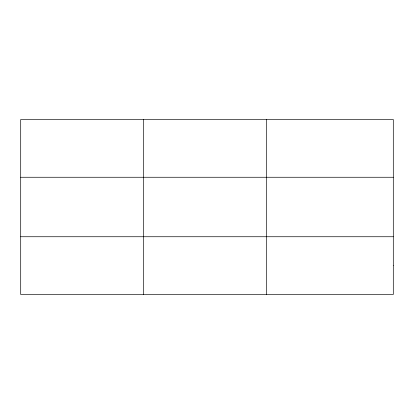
<?xml version="1.0" encoding="UTF-8"?>
<svg xmlns="http://www.w3.org/2000/svg" width="414" height="414" viewBox="0 0 414 414"><rect width="100%" height="100%" fill="white"/><g stroke="black" fill="none" stroke-linecap="round" stroke-linejoin="round"><path stroke-width="0.62" d="M143.658 119.522L143.658 294.478M266.616 119.522L266.616 294.478M20.7 177.259L393.3 177.259M20.7 236.741L393.3 236.741M393.3 265.607L393.3 294.478L20.7 294.478L20.7 119.522L393.3 119.522L393.3 265.607"/></g></svg>
